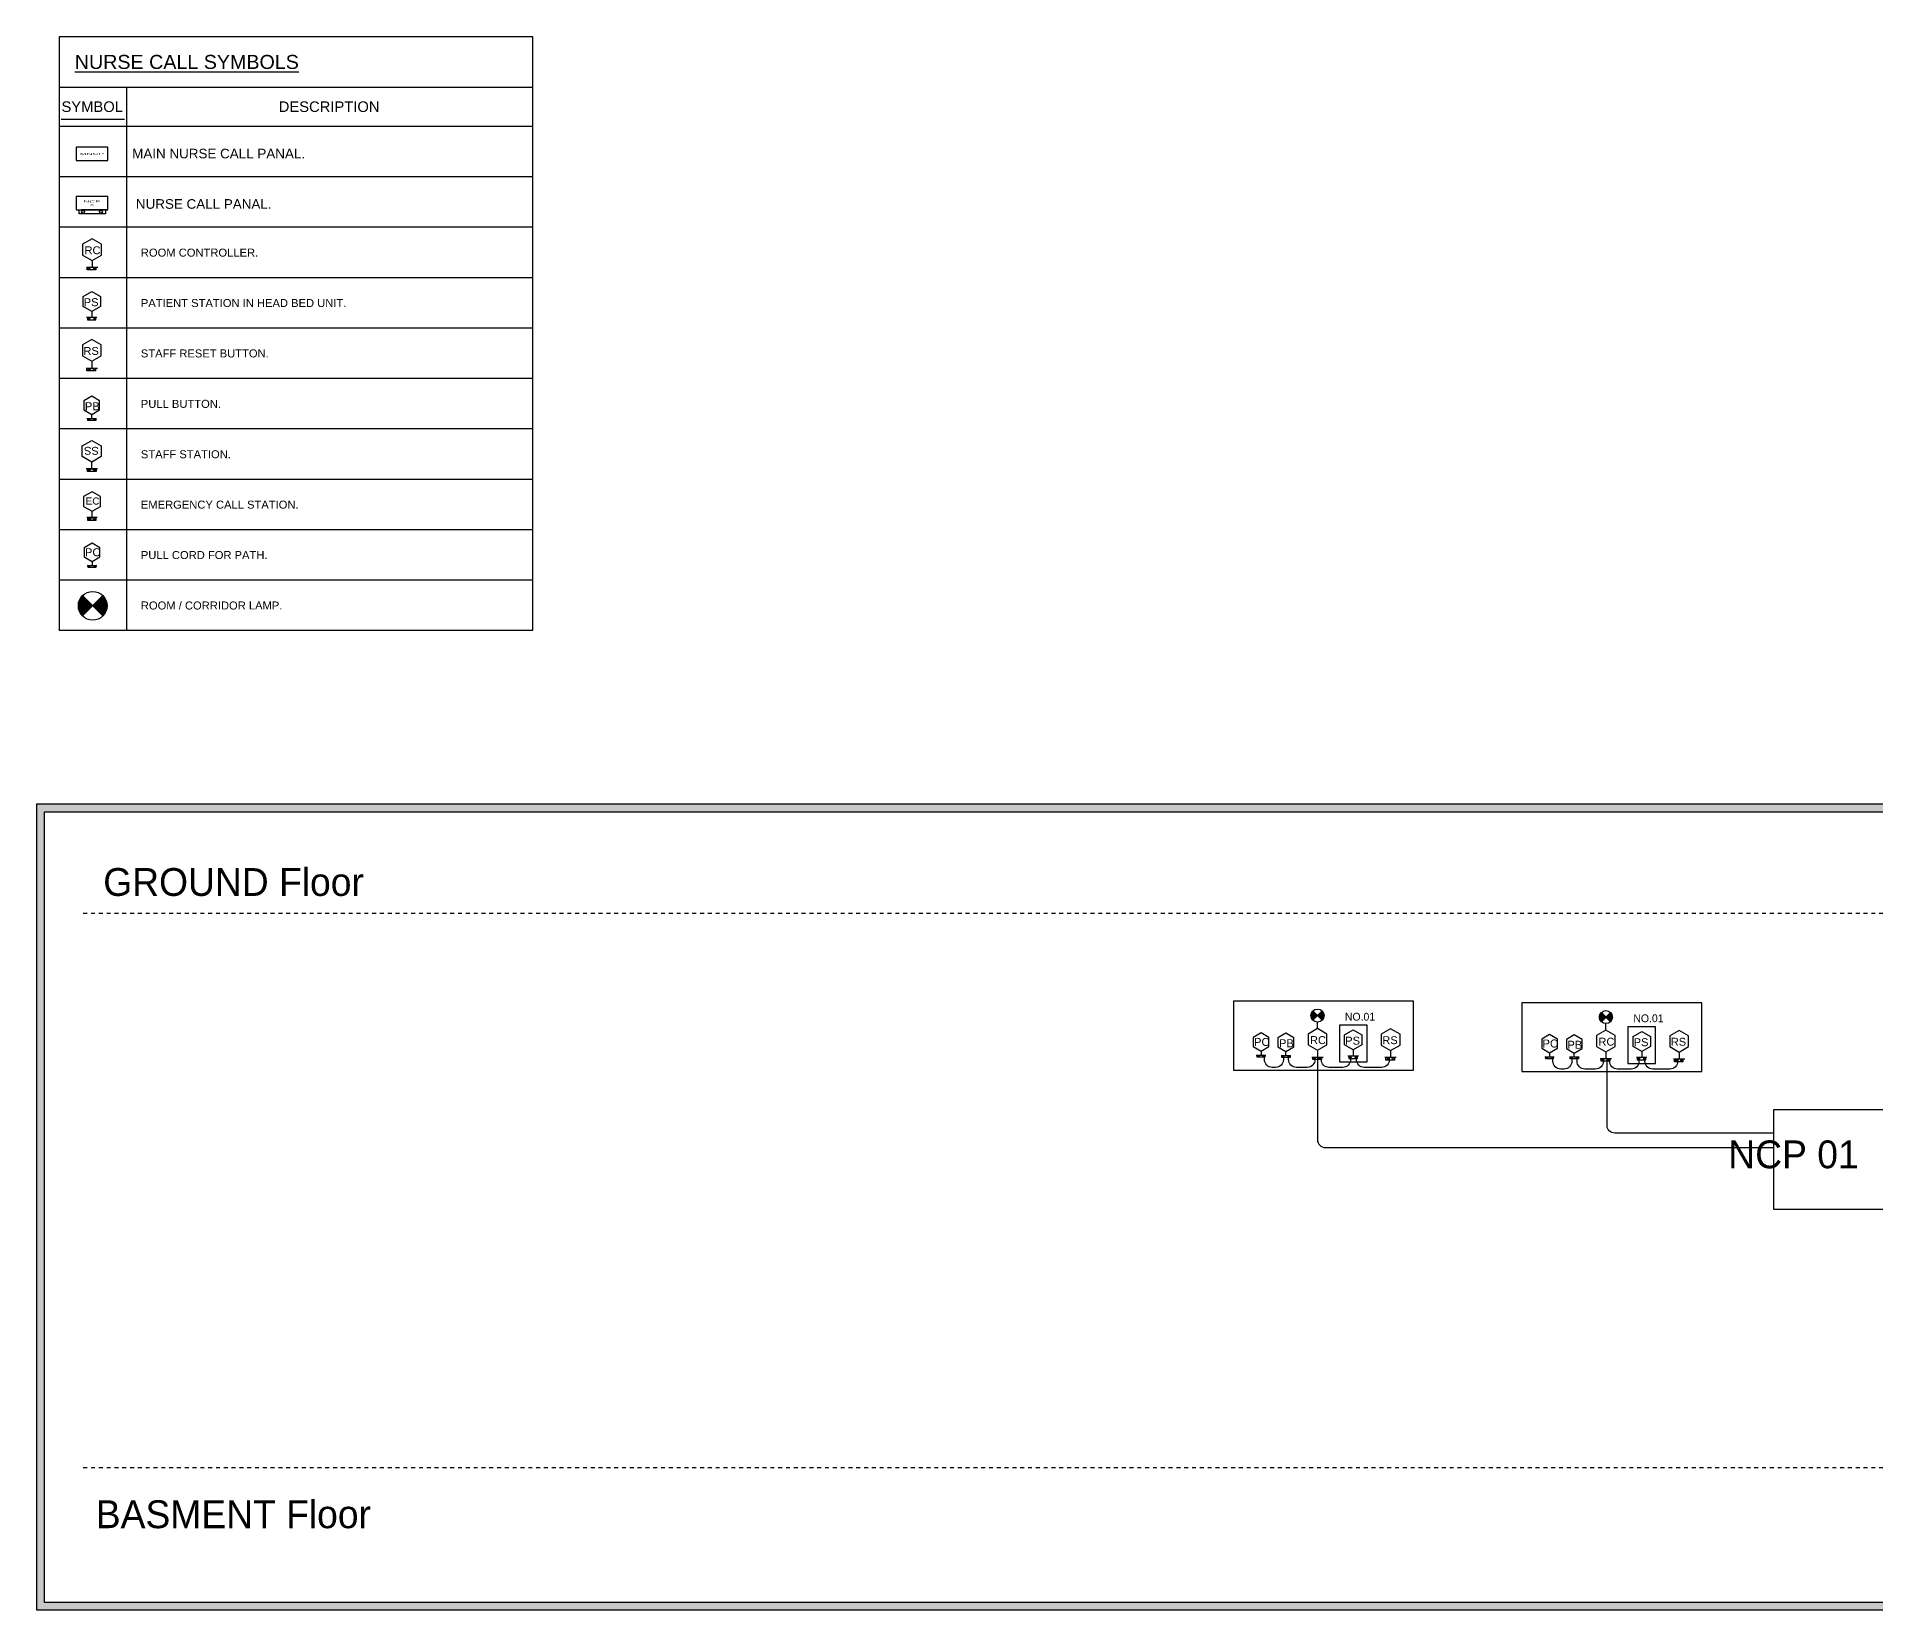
# Model space of a CAD drawing. Extents: x -15 to 255, y 313 to 399.
# Drawn here: x 160.24 to 207.32, y 321.99 to 362.29 of the extents above; entities that cross this region are included whole.
import ezdxf

# ---------------------------------------------------------------- set-up
doc = ezdxf.new("R2010")
doc.units = 0
doc.header["$LTSCALE"] = 0.15
doc.linetypes.add('DASHDOT', pattern=[1, 0.5, -0.25, 0, -0.25])
doc.layers.get('0').update_dxf_attribs({"color": 252})
for name, color, linetype in [('0 sockets', 252, 'Continuous'), ('00Nurse Call Diagram', 4, 'Continuous'), ('12041-EX-XEG001$0$06048-XEG001$0$E-COMM-IDEN', 140, 'Continuous'), ('E-LC-ACCESS-LEGEND', 1, 'Continuous'), ('E-LC-FIRE -Text', 2, 'Continuous'), ('E-LC-FIRE-ANNO-TEXT', 2, 'Continuous'), ('E-LC-Tele & Data -Table', 230, 'Continuous'), ('E-NURS', 4, 'Continuous'), ('ELEC-COMMENTS', 2, 'Continuous')]:
    doc.layers.add(name, color=color, linetype=linetype)
doc.styles.add('ARIAL', font='SAS_____.PFB', dxfattribs={"width": 3, "height": 0.3})
pattern_1 = [(0, (0, 0), (0, 6.985), [5.08, -1.905]), (90, (0, 0), (-6.985, 4e-16), [5.08, -1.905])]
pattern_2 = [(0, (0, 0), (0, 6.985), [5.08, -1.905]), (90, (0, 0), (-6.985, 4e-16), [5.08, -1.905])]

# ---------------------------------------------------------------- blocks, each defined once
blk = doc.blocks.new('*U77')
h = blk.add_hatch()
h.set_pattern_fill('ANGLE', color=4)
h.set_pattern_definition(pattern_1)
h.paths.add_polyline_path([(67, -77, 1), (8, -77, 1)])
at = {"color": 3}
blk.add_lwpolyline([(0, 119), (89, 119), (89, -148), (0, -148)], close=True, dxfattribs=at)
for centre in [(37, 77), (37, -77)]:
    blk.add_circle(centre, 29.3, dxfattribs=at)
at = {"layer": 'E-NURS', "ltscale": 0.8}
for p, q in [((-212, 0, 0), (0, 0, 0)), ((0, -177, 0), (0, 177, 0))]:
    blk.add_line(p, q, dxfattribs=at)
at = {"layer": 'E-NURS', "elevation": 0}
blk.add_lwpolyline([(-381, -293), (-212, 0), (-381, 293), (-720, 293), (-889, 0), (-720, -293)], close=True, dxfattribs=at)
at = {"layer": 'E-NURS', "color": 3, "linetype": 'Continuous', "style": 'ARIAL'}
blk.add_text('RS', height=246.9, rotation=90, dxfattribs=at).set_placement((-410, -259, 0))
blk = doc.blocks.new('*U81')
h = blk.add_hatch(color=2)
h.dxf.hatch_style = 1
h.paths.add_polyline_path([(-64, 35, 1), (-119, 35, 1)])
at = {"color": 3}
blk.add_lwpolyline([(-128, 0), (137, 0), (137, 72), (-128, 72)], close=True, dxfattribs=at)
for centre in [(-91, 35), (91, 35)]:
    blk.add_circle(centre, 27.3, dxfattribs=at)
at = {"layer": 'E-NURS', "ltscale": 0.8}
for p, q in [((-164, 0, 0), (164, 0, 0)), ((0, -196, 0), (0, 0, 0))]:
    blk.add_line(p, q, dxfattribs=at)
at = {"layer": 'E-NURS', "elevation": 0}
blk.add_lwpolyline([(-271, -352), (0, -196), (271, -352), (271, -665), (0, -821), (-271, -665)], close=True, dxfattribs=at)
at = {"layer": 'E-NURS', "color": 3, "linetype": 'Continuous', "style": 'ARIAL'}
blk.add_text('PS', height=250, rotation=180, dxfattribs=at).set_placement((253, -357, 0))
blk = doc.blocks.new('*U75')
h = blk.add_hatch()
h.set_pattern_fill('ANGLE', color=3)
h.set_pattern_definition(pattern_1)
h.paths.add_polyline_path([(60, 72, 1), (9, 72, 1)])
at = {"color": 3}
blk.add_lwpolyline([(0, 123), (79, 123), (79, -147), (0, -147)], close=True, dxfattribs=at)
for centre in [(34, 72), (34, -96)]:
    blk.add_circle(centre, 25.3, dxfattribs=at)
at = {"layer": 'E-NURS', "ltscale": 0.8}
for p, q in [((-212, 0, 0), (0, 0, 0)), ((0, -177, 0), (0, 177, 0))]:
    blk.add_line(p, q, dxfattribs=at)
at = {"layer": 'E-NURS', "elevation": 0}
blk.add_lwpolyline([(-381, -293), (-212, 0), (-381, 293), (-720, 293), (-889, 0), (-720, -293)], close=True, dxfattribs=at)
at = {"layer": 'E-NURS', "color": 3, "linetype": 'Continuous', "style": 'ARIAL'}
blk.add_text('RC', height=246.9, rotation=90, dxfattribs=at).set_placement((-406, -233, 0))
blk = doc.blocks.new('*U70')
h = blk.add_hatch(color=5)
h.dxf.hatch_style = 1
h.paths.add_polyline_path([(118, -28, 1), (69, -28, 1)])
at = {"color": 3}
blk.add_lwpolyline([(-125, 0), (132, 0), (132, -62), (-125, -62)], close=True, dxfattribs=at)
for centre in [(-93, -28), (93, -28)]:
    blk.add_circle(centre, 24.8, dxfattribs=at)
at = {"layer": 'E-NURS', "ltscale": 0.8}
for p, q in [((0, 0, 0), (0, 123, 0)), ((-149, 0, 0), (149, 0, 0))]:
    blk.add_line(p, q, dxfattribs=at)
at = {"layer": 'E-NURS', "elevation": 0}
blk.add_lwpolyline([(-246, 265), (0, 123), (246, 265), (246, 549), (0, 692), (-246, 549)], close=True, dxfattribs=at)
at = {"layer": 'E-NURS', "color": 3, "linetype": 'Continuous', "style": 'ARIAL'}
blk.add_text('PB', height=250, dxfattribs=at).set_placement((-214, 256, 0))
blk = doc.blocks.new('*U72')
h = blk.add_hatch(color=3)
h.dxf.hatch_style = 1
h.paths.add_polyline_path([(113, -29, 1), (63, -29, 1)])
at = {"color": 3}
blk.add_lwpolyline([(-117, 0), (115, 0), (115, -59), (-117, -59)], close=True, dxfattribs=at)
for centre in [(-88, -29), (88, -29)]:
    blk.add_circle(centre, 24.9, dxfattribs=at)
at = {"layer": 'E-NURS', "ltscale": 0.8}
for p, q in [((0, 131, 0), (0, 0, 0)), ((-149, 0, 0), (149, 0, 0))]:
    blk.add_line(p, q, dxfattribs=at)
at = {"layer": 'E-NURS', "elevation": 0}
blk.add_lwpolyline([(-246, 273), (0, 131), (246, 273), (246, 557), (0, 700), (-246, 557)], close=True, dxfattribs=at)
at = {"layer": 'E-NURS', "color": 3, "linetype": 'Continuous', "style": 'ARIAL'}
blk.add_text('PC', height=250, rotation=360, dxfattribs=at).set_placement((-220, 292, 0))
blk = doc.blocks.new('ROOM-CORRIDOR LAMP')
at = {"layer": 'E-NURS'}
h = blk.add_hatch(dxfattribs=at)
h.set_pattern_fill('ANGLE', color=256, style=0)
h.set_pattern_definition(pattern_2)
h.paths.add_polyline_path([(144, 144, 0.414214), (-144, 144), (0, 0)])
h = blk.add_hatch(dxfattribs=at)
h.set_pattern_fill('ANGLE', color=256, style=0)
h.set_pattern_definition(pattern_2)
h.paths.add_polyline_path([(0, 0), (-144, -144, 0.414214), (144, -144)])
blk.add_line((144, 144), (-144, -144), dxfattribs=at)
blk.add_lwpolyline([(-144, 144), (144, -144)], dxfattribs=at)
blk.add_circle((0, 0), 204, dxfattribs=at)
blk = doc.blocks.new('*U68')
h = blk.add_hatch()
h.set_pattern_fill('ANGLE', color=2)
h.set_pattern_definition(pattern_1)
h.paths.add_polyline_path([(3, 40, 1), (30, 40, 1)])
at = {"color": 3}
blk.add_lwpolyline([(0, 69), (41, 69), (41, -66), (0, -66)], close=True, dxfattribs=at)
for centre in [(17, 40), (20, -39)]:
    blk.add_circle(centre, 13.1, dxfattribs=at)
at = {"layer": 'E-NURS', "ltscale": 0.8}
for p, q in [((0, 0, 0), (-106, 0, 0)), ((0, 89, 0), (0, -89, 0))]:
    blk.add_line(p, q, dxfattribs=at)
at = {"layer": 'E-NURS', "elevation": 0}
blk.add_lwpolyline([(-191, 147), (-106, 0), (-191, -147), (-360, -147), (-445, 0), (-360, 147)], close=True, dxfattribs=at)
at = {"layer": 'E-NURS', "color": 3, "linetype": 'Continuous', "style": 'ARIAL'}
blk.add_text('SS', height=123.5, rotation=270, dxfattribs=at).set_placement((-344, 111, 0))
blk = doc.blocks.new('*U79')
h = blk.add_hatch(color=6)
h.dxf.hatch_style = 1
h.paths.add_polyline_path([(80, -72, 1), (13, -72, 1)])
at = {"color": 3}
blk.add_lwpolyline([(0, 124), (94, 124), (94, -127), (0, -127)], close=True, dxfattribs=at)
for centre in [(47, 68), (47, -72)]:
    blk.add_circle(centre, 33.6, dxfattribs=at)
at = {"layer": 'E-NURS', "ltscale": 0.8}
for p, q in [((0, 0, 0), (-191, 0, 0)), ((0, 160, 0), (0, -160, 0))]:
    blk.add_line(p, q, dxfattribs=at)
at = {"layer": 'E-NURS', "elevation": 0}
blk.add_lwpolyline([(-648, 264), (-800, 0), (-648, -264), (-343, -264), (-191, 0), (-343, 264)], close=True, dxfattribs=at)
at = {"layer": 'E-NURS', "color": 3, "linetype": 'Continuous', "style": 'ARIAL'}
blk.add_text('EC', height=222.2, rotation=90, dxfattribs=at).set_placement((-399, -198, 0))
blk = doc.blocks.new('*U73')
h = blk.add_hatch(color=3)
h.dxf.hatch_style = 1
h.paths.add_polyline_path([(113, -29, 1), (63, -29, 1)])
at = {"color": 3}
blk.add_lwpolyline([(-117, 0), (115, 0), (115, -59), (-117, -59)], close=True, dxfattribs=at)
for centre in [(-88, -29), (88, -29)]:
    blk.add_circle(centre, 24.9, dxfattribs=at)
at = {"layer": 'E-NURS', "ltscale": 0.8}
for p, q in [((0, 131, 0), (0, 0, 0)), ((-149, 0, 0), (149, 0, 0))]:
    blk.add_line(p, q, dxfattribs=at)
at = {"layer": 'E-NURS', "elevation": 0}
blk.add_lwpolyline([(-246, 273), (0, 131), (246, 273), (246, 557), (0, 700), (-246, 557)], close=True, dxfattribs=at)
at = {"layer": 'E-NURS', "color": 3, "linetype": 'Continuous', "style": 'ARIAL'}
blk.add_text('PC', height=250, rotation=360, dxfattribs=at).set_placement((-220, 292, 0))
blk = doc.blocks.new('MAIN BURSE CALL PANAL')
at = {"layer": 'E-NURS'}
blk.add_lwpolyline([(0.402, 0), (0.402, 0.342), (-0.402, 0.342), (-0.402, 0)], close=True, dxfattribs=at)
at = {"layer": 'E-NURS', "color": 3, "insert": (0, 0.171), "char_height": 0.05, "width": 0.58004, "attachment_point": 5, "style": 'ARIAL'}
blk.add_mtext('MNCP ', dxfattribs=at)
blk = doc.blocks.new('NURSE CALL PANAL')
h = blk.add_hatch()
h.set_pattern_fill('ANGLE', color=2)
h.set_pattern_definition(pattern_1)
h.paths.add_polyline_path([(0.266, -0.055, 1), (0.192, -0.055, 1)])
at = {"color": 3}
for points in [[(-0.326, 0), (0.349, 0), (0.349, -0.101), (-0.326, -0.101)], [(-0.271, 0), (0.402, 0), (0.402, 0), (-0.271, 0)]]:
    blk.add_lwpolyline(points, close=True, dxfattribs=at)
for centre in [(-0.229, -0.055), (0.229, -0.055)]:
    blk.add_circle(centre, 0.0373, dxfattribs=at)
at = {"layer": 'E-NURS'}
blk.add_lwpolyline([(0.402, 0), (0.402, 0.342), (-0.402, 0.342), (-0.402, 0)], close=True, dxfattribs=at)
at = {"layer": 'E-NURS', "color": 3, "insert": (0, 0.171), "char_height": 0.05, "width": 0.40844, "attachment_point": 5, "style": 'ARIAL'}
blk.add_mtext('NCP x', dxfattribs=at)

msp = doc.modelspace()

# ---------------------------------------------------------------- hatches: boundary and pattern name
at = {"layer": '0 sockets'}
h = msp.add_hatch(color=2, dxfattribs=at)
h.dxf.hatch_style = 1
h.paths.add_polyline_path([(255.457, 342.642), (160.235, 342.642), (160.235, 321.989), (255.457, 321.989)])
h.paths.add_polyline_path([(255.257, 322.189), (160.435, 322.189), (160.435, 342.442), (255.257, 342.442)], flags=16)
h.paths.add_polyline_path([(227.259, 336.106), (227.259, 330.933), (213.579, 330.933), (213.579, 333.519), (211.349, 333.534), (211.349, 332.264), (204.72, 332.264), (204.72, 333.842), (193.238, 333.842, -0.414214), (193.038, 334.042), (193.038, 335.826), (190.886, 335.826), (190.886, 337.592), (195.496, 337.592), (195.496, 335.826), (193.038, 335.826), (193.038, 334.042, 0.414214), (193.238, 333.842), (204.72, 333.842), (204.72, 334.21), (200.654, 334.21, -0.414214), (200.454, 334.41), (200.454, 335.786), (198.274, 335.786), (198.274, 337.552), (202.884, 337.552), (202.884, 335.786), (200.454, 335.786), (200.454, 334.41, 0.414214), (200.654, 334.21), (204.72, 334.21), (204.72, 334.804), (211.349, 334.804), (211.349, 333.534), (213.579, 333.519), (213.579, 336.106)], flags=0)
h.paths.add_polyline_path([(201.697, 336.932), (201.697, 335.995), (200.988, 335.995), (200.988, 336.932)], flags=0)
h.paths.add_polyline_path([(194.309, 336.972), (194.309, 336.035), (193.6, 336.035), (193.6, 336.972)], flags=0)
h.paths.add_polyline_path([(161.758, 340.109), (170.078, 340.109), (170.078, 341.179), (161.758, 341.179)], flags=8)
h.paths.add_polyline_path([(161.569, 323.912), (170.602, 323.912), (170.602, 324.982), (161.569, 324.982)], flags=8)
h.paths.add_polyline_path([(193.691, 337.042), (194.491, 337.042), (194.491, 337.342), (193.691, 337.342)], flags=8)
h.paths.add_polyline_path([(201.079, 337.002), (201.879, 337.002), (201.879, 337.302), (201.079, 337.302)], flags=8)
h.paths.add_polyline_path([(206.072, 333.131), (210.113, 333.131), (210.113, 334.201), (206.072, 334.201)], flags=8)
h.paths.add_polyline_path([(214.446, 332.721), (226.926, 332.721), (226.926, 334.98), (214.446, 334.98)], flags=8)

# ---------------------------------------------------------------- linework, layer by layer
at = {"layer": '0 sockets', "color": 6}
for points in [[(160.235, 342.642), (255.457, 342.642), (255.457, 321.989), (160.235, 321.989)], [(160.435, 342.442), (255.257, 342.442), (255.257, 322.189), (160.435, 322.189)]]:
    msp.add_lwpolyline(points, close=True, dxfattribs=at)
at = {"layer": '00Nurse Call Diagram', "color": 6, "linetype": 'DASHDOT'}
for points in [[(161.426, 339.842), (250.73, 339.842)], [(161.426, 325.643), (250.73, 325.643)]]:
    msp.add_lwpolyline(points, dxfattribs=at)
at = {"layer": '00Nurse Call Diagram', "color": 6, "linetype": 'Continuous'}
for points in [[(195.496, 337.592), (190.886, 337.592), (190.886, 335.826), (195.496, 335.826)], [(202.884, 337.552), (198.274, 337.552), (198.274, 335.786), (202.884, 335.786)], [(194.309, 336.972), (193.6, 336.972), (193.6, 336.035), (194.309, 336.035)], [(201.697, 336.932), (200.988, 336.932), (200.988, 335.995), (201.697, 335.995)], [(211.349, 334.804), (204.72, 334.804), (204.72, 332.264), (211.349, 332.264)]]:
    msp.add_lwpolyline(points, close=True, dxfattribs=at)
for points in [[(193.038, 336.888), (193.038, 337.052)], [(200.426, 336.848), (200.426, 337.012)]]:
    msp.add_lwpolyline(points, dxfattribs=at)
for points in [[(192.165, 336.201), (192.165, 336.093, -0.414214), (191.965, 335.893), (191.88, 335.893, -0.414214), (191.68, 336.093), (191.68, 336.204)], [(192.974, 336.159), (192.974, 336.093, -0.414214), (192.774, 335.893), (192.499, 335.893, -0.414214), (192.299, 336.093), (192.299, 336.201)], [(193.038, 336.159), (193.038, 334.042, 0.414214), (193.238, 333.842), (204.72, 333.842)], [(193.885, 336.184), (193.885, 336.093, -0.414214), (193.685, 335.893), (193.333, 335.893, -0.414214), (193.133, 336.093), (193.133, 336.159)], [(194.878, 336.153), (194.878, 336.093, -0.414214), (194.678, 335.893), (194.237, 335.893, -0.414214), (194.037, 336.093), (194.037, 336.184)], [(199.553, 336.161), (199.553, 336.053, -0.414214), (199.353, 335.853), (199.268, 335.853, -0.414214), (199.068, 336.053), (199.068, 336.164)], [(200.362, 336.119), (200.362, 336.053, -0.414214), (200.162, 335.853), (199.887, 335.853, -0.414214), (199.687, 336.053), (199.687, 336.161)], [(204.72, 334.21), (200.654, 334.21, -0.414214), (200.454, 334.41), (200.454, 336.119)], [(201.273, 336.144), (201.273, 336.053, -0.414214), (201.073, 335.853), (200.721, 335.853, -0.414214), (200.521, 336.053), (200.521, 336.119)], [(202.266, 336.113), (202.266, 336.053, -0.414214), (202.066, 335.853), (201.625, 335.853, -0.414214), (201.425, 336.053), (201.425, 336.144)]]:
    msp.add_lwpolyline(points, format="xyb", dxfattribs=at)
at = {"layer": '12041-EX-XEG001$0$06048-XEG001$0$E-COMM-IDEN', "linetype": 'Continuous'}
msp.add_lwpolyline([(160.8, 347.11), (160.8, 347.102)], dxfattribs=at)
at = {"layer": 'E-LC-FIRE-ANNO-TEXT', "linetype": 'Continuous'}
msp.add_line((160.864, 360.185), (162.485, 360.185), dxfattribs=at)
at = {"layer": 'E-LC-Tele & Data -Table', "color": 230}
for p, q in [((172.938, 362.295), (160.807, 362.295)), ((172.938, 347.091), (172.938, 362.295))]:
    msp.add_line(p, q, dxfattribs=at)
for points in [[(160.807, 362.295), (160.807, 347.091)], [(160.807, 361.004), (172.938, 361.004)], [(162.534, 361.004), (162.534, 347.091)], [(160.807, 360.004), (172.938, 360.004)], [(160.807, 358.713), (172.938, 358.713)], [(160.807, 357.422), (172.938, 357.422)], [(160.807, 356.13), (172.938, 356.13)], [(160.807, 354.839), (172.938, 354.839)], [(160.807, 353.548), (172.938, 353.548)], [(160.807, 352.257), (172.938, 352.257)], [(160.807, 350.965), (172.938, 350.965)], [(160.807, 349.674), (172.938, 349.674)], [(160.807, 348.383), (172.938, 348.383)], [(160.807, 347.091), (172.938, 347.091)]]:
    msp.add_lwpolyline(points, dxfattribs=at)

# ---------------------------------------------------------------- block references
at = {"layer": '0 sockets', "color": 3}
for name, p in [('MAIN BURSE CALL PANAL', (161.65, 359.123)), ('NURSE CALL PANAL', (161.65, 357.864))]:
    msp.add_blockref(name, p, dxfattribs=at)
at = {"layer": 'E-NURS'}
for name, p, xscale, yscale, zscale, rotation in [('*U81', (161.643, 355.1), 0.0008196714511301471, 0.0008196714511301471, 0.0008196714511301471, 180.0000000019864), ('*U68', (161.643, 351.226), 0.001639342902260456, 0.001639342902260456, 0.001639342902260456, 270), ('*U79', (161.65, 349.984), 0.0008196714511301471, 0.0008196714511301471, 0.0008196714511301471, 270), ('ROOM-CORRIDOR LAMP', (161.668, 347.719), 0.001803277192486324, 0.001803277192486324, 0.001803277192486324, 90)]:
    msp.add_blockref(name, p, dxfattribs=dict(at, xscale=xscale, yscale=yscale, zscale=zscale, rotation=rotation))
at = {"layer": 'E-NURS', "color": 6}
for name, p, xscale, yscale, zscale, rotation in [('ROOM-CORRIDOR LAMP', (193.039, 337.222), 0.0008191860001327866, 0.0008191860001327866, 0.0008191860001327866, 90), ('ROOM-CORRIDOR LAMP', (200.427, 337.182), 0.0008191860001327866, 0.0008191860001327866, 0.0008191860001327866, 90), ('*U81', (193.954, 336.184), 0.0008196714511301471, 0.0008196714511301471, 0.0008196714511301471, 180.0000000019864), ('*U81', (201.342, 336.144), 0.0008196714511301471, 0.0008196714511301471, 0.0008196714511301471, 180.0000000019864)]:
    msp.add_blockref(name, p, dxfattribs=dict(at, xscale=xscale, yscale=yscale, zscale=zscale, rotation=rotation))
at = {"layer": 'ELEC-COMMENTS', "xscale": 0.0008196714511301471, "yscale": 0.0008196714511301471, "zscale": 0.0008196714511301471}
for name, p, rotation in [('*U75', (161.65, 356.391), 269.9999999999999), ('*U77', (161.643, 353.809), 270)]:
    msp.add_blockref(name, p, dxfattribs=dict(at, rotation=rotation))
for name, p in [('*U70', (161.643, 352.517)), ('*U73', (161.65, 348.748))]:
    msp.add_blockref(name, p, dxfattribs=at)
at = {"layer": 'ELEC-COMMENTS', "color": 6, "xscale": 0.0008196714511301471, "yscale": 0.0008196714511301471, "zscale": 0.0008196714511301471}
for name, p in [('*U72', (191.593, 336.204)), ('*U70', (192.227, 336.201)), ('*U72', (198.982, 336.164)), ('*U70', (199.615, 336.161))]:
    msp.add_blockref(name, p, dxfattribs=at)
for name, p, rotation in [('*U75', (193.038, 336.159), 269.9999999999999), ('*U77', (194.912, 336.153), 270), ('*U75', (200.426, 336.119), 269.9999999999999), ('*U77', (202.3, 336.113), 270)]:
    msp.add_blockref(name, p, dxfattribs=dict(at, rotation=rotation))

# ---------------------------------------------------------------- texts
at = {"layer": '00Nurse Call Diagram', "color": 6, "linetype": 'Continuous', "attachment_point": 1}
for s, width, gutter_width, insert, char_height in [('GROUND Floor', 52.20023, 3.566, (161.937, 341), 0.71315), ('NO.01', 0.67894, 1, (193.741, 337.292), 0.2), ('NO.01', 0.67894, 1, (201.129, 337.252), 0.2), ('      NCP 01', 52.20023, 3.566, (201.971, 334.023), 0.71315), ('BASMENT Floor', 52.20023, 3.566, (161.747, 324.804), 0.71315)]:
    msp.add_mtext_dynamic_manual_height_columns(s, width=width, gutter_width=gutter_width, heights=[0], dxfattribs=dict(at, insert=insert, char_height=char_height))
at = {"layer": 'E-LC-ACCESS-LEGEND', "color": 2, "lineweight": 20, "style": 'ARIAL'}
for s, p in [('MAIN NURSE CALL PANAL.', (162.679, 359.18)), (' NURSE CALL PANAL.', (162.679, 357.889))]:
    msp.add_text(s, height=0.2459, dxfattribs=at).set_placement(p)
at = {"layer": 'E-LC-FIRE -Text', "color": 2, "style": 'ARIAL'}
for s, height, p in [('%%UNURSE CALL SYMBOLS', 0.36066, (161.209, 361.47)), ('SYMBOL', 0.2705, (160.868, 360.369)), ('DESCRIPTION', 0.27049, (166.432, 360.369)), ('ROOM CONTROLLER.', 0.20492, (162.901, 356.663)), ('PATIENT STATION IN HEAD BED UNIT.', 0.20492, (162.901, 355.372)), ('STAFF RESET BUTTON.', 0.20492, (162.901, 354.081)), ('PULL BUTTON.', 0.20492, (162.901, 352.789)), ('STAFF STATION.', 0.20492, (162.901, 351.498)), ('EMERGENCY CALL STATION.', 0.20492, (162.901, 350.207)), ('PULL CORD FOR PATH.', 0.20492, (162.901, 348.916)), ('ROOM / CORRIDOR LAMP.', 0.20492, (162.901, 347.624))]:
    msp.add_text(s, height=height, dxfattribs=at).set_placement(p)

doc.saveas('drawing.dxf')
